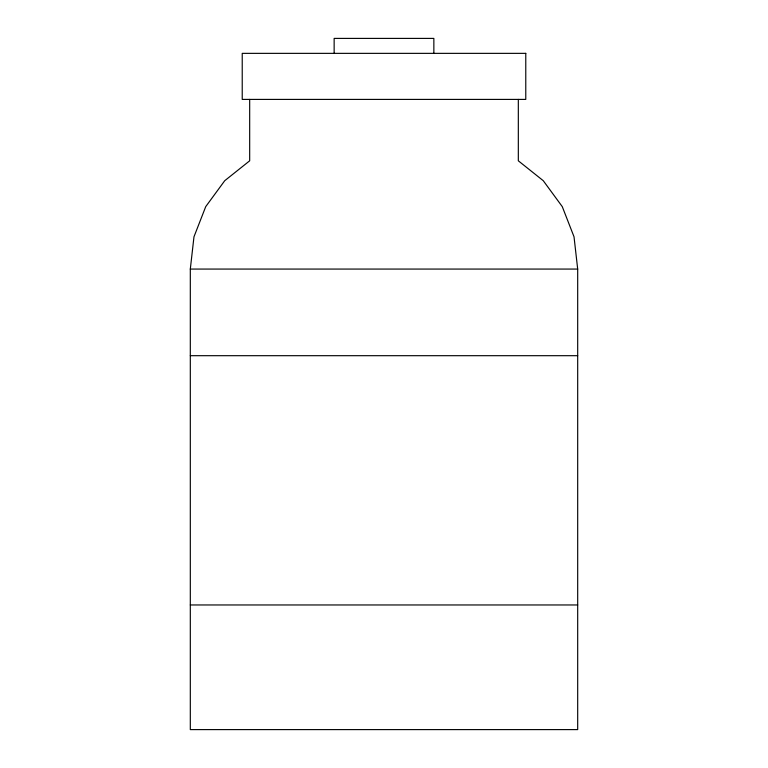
<?xml version="1.0" encoding="UTF-8"?>
<svg xmlns="http://www.w3.org/2000/svg" width="768" height="768" viewBox="0 0 768 768"><rect width="100%" height="100%" fill="white"/><g stroke="black" fill="none" stroke-linecap="round" stroke-linejoin="round"><path stroke-width="1.15" d="M518.323 99.408L518.323 160.81L543.264 180.701L562.272 206.63L574.022 236.794L577.69 269.069L577.69 729.6L190.31 729.6L190.31 269.069L193.978 236.794L205.728 206.63L224.736 180.701L249.677 160.81L249.677 99.408M190.31 269.069L577.69 269.069M190.31 355.69L577.69 355.69M190.31 604.963L577.69 604.963M433.853 53.357L433.853 38.4L334.147 38.4L334.147 53.357M525.773 53.357L242.227 53.357L242.227 99.408L525.773 99.408L525.773 53.357"/></g></svg>
